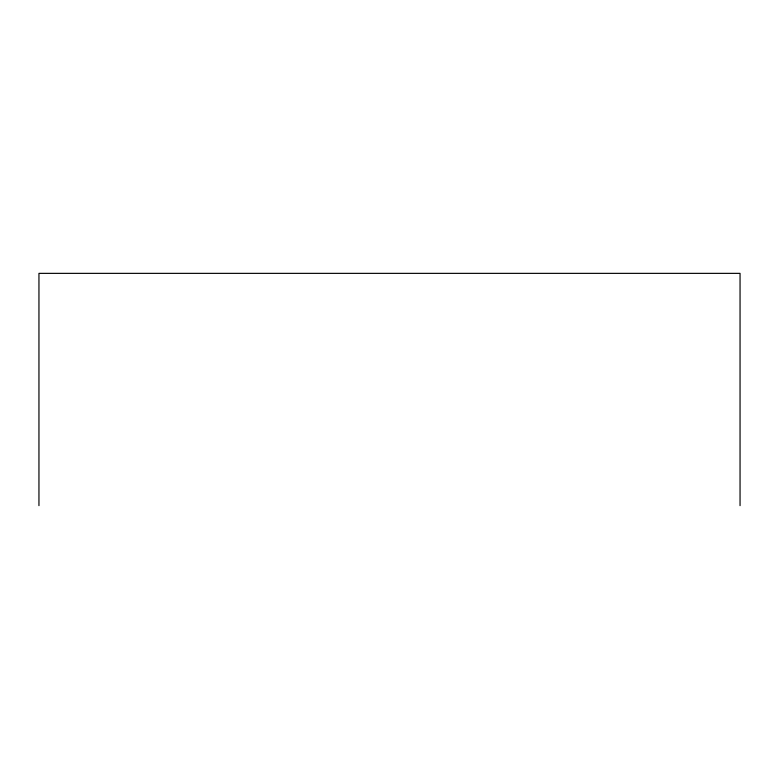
<?xml version="1.0" encoding="UTF-8"?>
<svg xmlns="http://www.w3.org/2000/svg" width="779" height="779" viewBox="0 0 779 779"><rect width="100%" height="100%" fill="white"/><g stroke="black" fill="none" stroke-linecap="round" stroke-linejoin="round"><path stroke-width="1.17" d="M740.05 505.639L740.05 273.361L38.95 273.361L38.95 505.639"/></g></svg>
